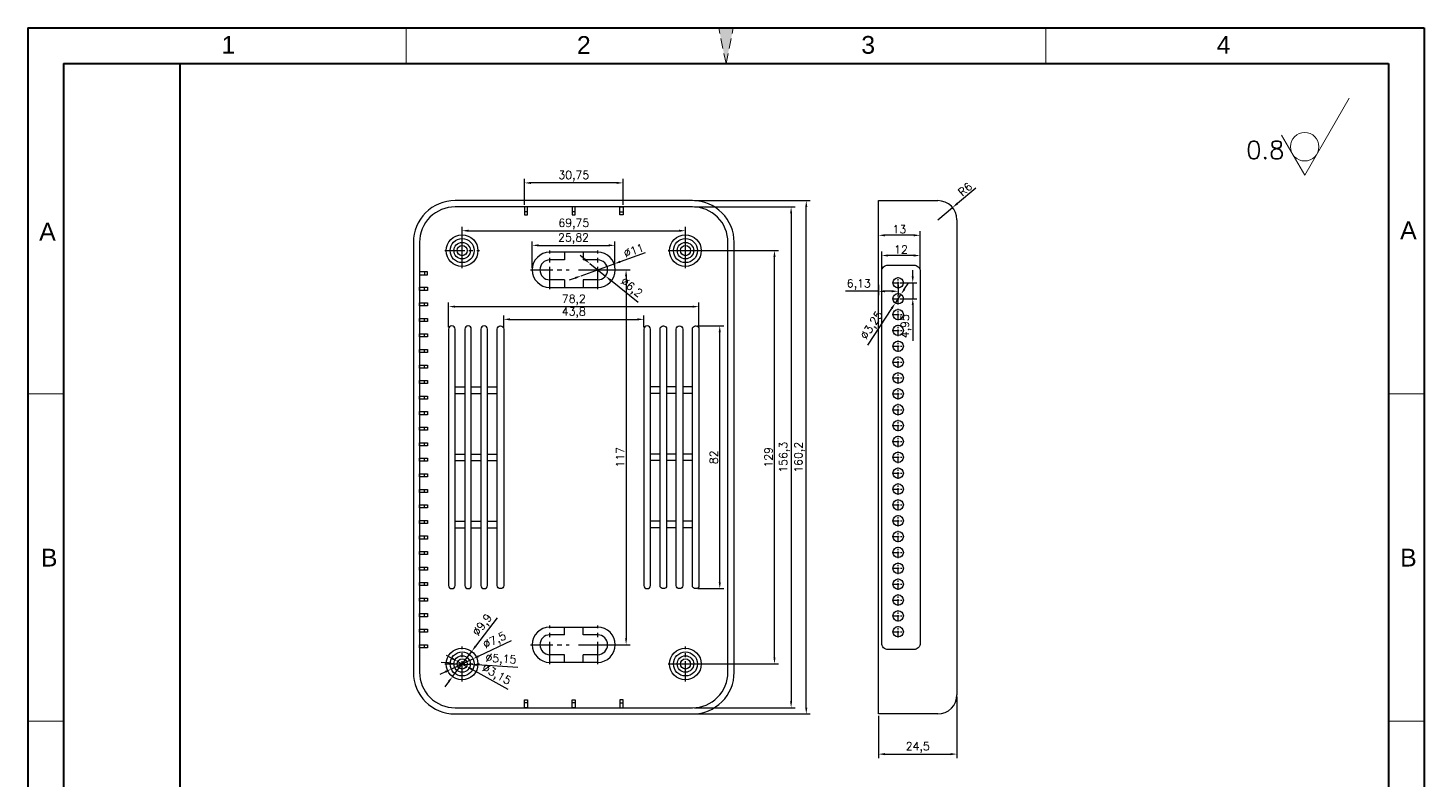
# Model space of a CAD drawing. Header units: millimetres. Extents: x 46644 to 47080, y -471 to 166.
# Drawn here: x 46644.1 to 47080.1, y -69 to 165.7 of the extents above; entities that cross this region are included whole.
import ezdxf
from ezdxf.enums import TextEntityAlignment as Align

# ---------------------------------------------------------------- set-up
doc = ezdxf.new("R2010")
doc.units = ezdxf.units.MM
for name, pattern in [('ACAD_ISO10W100', [18, 12, -3, 0, -3]), ('CENTER', [50.8, 31.75, -6.35, 6.35, -6.35]), ('HIDDEN2', [4.7625, 3.175, -1.5875])]:
    doc.linetypes.add(name, pattern=pattern)
for name, color, linetype, lineweight in [('dim', 82, 'Continuous', 9), ('图层1', 7, 'ACAD_ISO10W100', 15), ('图层4', 7, 'Continuous', 40), ('图层5', 7, 'HIDDEN2', 15), ('细实线', 3, 'Continuous', 18)]:
    doc.layers.add(name, color=color, linetype=linetype, lineweight=lineweight)
doc.layers.add('尺寸线', color=7, linetype='Continuous')
doc.styles.get("Standard").update_dxf_attribs({"font": 'txt', "bigfont": 'gbcbig.shx'})
doc.styles.add('样式 3', font='arial.ttf', dxfattribs={"height": 3.8})
doc.dimstyles.new('ISO-25', dxfattribs={"dimtxt": 2.5, "dimasz": 2.5, "dimexe": 1.25, "dimexo": 0.625, "dimtad": 1, "dimtxsty": 'Standard', "dimcen": 2.5, "dimadec": 0, "dimazin": 0, "dimtfac": 1, "dimtmove": 0, "dimatfit": 3, "dimfxl": 1, "dimarcsym": 0})

# ---------------------------------------------------------------- blocks, each defined once
blk = doc.blocks.new('*D3735')
at = {"layer": 'Defpoints', "color": 0, "transparency": 16777216}
for p in [(46934.24, -42.35), (46909.74, -48.35), (46934.24, -60.89)]:
    blk.add_point(p, dxfattribs=at)
at = {"layer": 'dim', "color": 0, "lineweight": -2, "transparency": 16777216}
for p, q in [((46934.24, -42.98), (46934.24, -62.14)), ((46909.74, -48.98), (46909.74, -62.14)), ((46911.74, -60.89), (46932.24, -60.89))]:
    blk.add_line(p, q, dxfattribs=at)
at = {"layer": 'dim', "color": 0, "transparency": 16777216}
for points in [[(46911.74, -60.56), (46911.74, -61.23), (46909.74, -60.89)], [(46932.24, -60.56), (46932.24, -61.23), (46934.24, -60.89)]]:
    blk.add_solid(points, dxfattribs=at)
at = {"layer": 'dim', "color": 0, "transparency": 16777216, "insert": (46921.99, -58.81), "char_height": 2.5, "attachment_point": 5}
blk.add_mtext('24,5', dxfattribs=at)
blk = doc.blocks.new('*D3736')
at = {"layer": 'Defpoints', "color": 0, "transparency": 16777216}
for p in [(46849.43, 96.25), (46877.23, 96.25), (46849.43, -32.75)]:
    blk.add_point(p, dxfattribs=at)
at = {"layer": 'dim', "color": 0, "lineweight": -2, "transparency": 16777216}
for p, q in [((46850.05, 96.25), (46878.48, 96.25)), ((46877.23, -30.75), (46877.23, 94.25)), ((46850.05, -32.75), (46878.48, -32.75))]:
    blk.add_line(p, q, dxfattribs=at)
at = {"layer": 'dim', "color": 0, "transparency": 16777216}
for points in [[(46876.9, 94.25), (46877.57, 94.25), (46877.23, 96.25)], [(46876.9, -30.75), (46877.57, -30.75), (46877.23, -32.75)]]:
    blk.add_solid(points, dxfattribs=at)
at = {"layer": 'dim', "color": 0, "transparency": 16777216, "insert": (46875.36, 31.75), "char_height": 2.5, "attachment_point": 5, "rotation": 90}
blk.add_mtext('129', dxfattribs=at)
blk = doc.blocks.new('*D3737')
at = {"layer": 'Defpoints', "color": 0, "transparency": 16777216}
for p in [(46851.65, 109.9), (46851.65, -46.4), (46882.43, -46.4)]:
    blk.add_point(p, dxfattribs=at)
at = {"layer": 'dim', "color": 0, "lineweight": -2, "transparency": 16777216}
for p, q in [((46852.28, 109.9), (46883.68, 109.9)), ((46882.43, 107.9), (46882.43, -44.4)), ((46852.28, -46.4), (46883.68, -46.4))]:
    blk.add_line(p, q, dxfattribs=at)
at = {"layer": 'dim', "color": 0, "transparency": 16777216}
for points in [[(46882.1, 107.9), (46882.76, 107.9), (46882.43, 109.9)], [(46882.1, -44.4), (46882.76, -44.4), (46882.43, -46.4)]]:
    blk.add_solid(points, dxfattribs=at)
at = {"layer": 'dim', "color": 0, "transparency": 16777216, "insert": (46880.35, 31.75), "char_height": 2.5, "attachment_point": 5, "rotation": 90}
blk.add_mtext('156,3', dxfattribs=at)
blk = doc.blocks.new('*D3738')
at = {"layer": 'Defpoints', "color": 0, "transparency": 16777216}
for p in [(46851.65, 111.85), (46887.16, 111.85), (46851.65, -48.35)]:
    blk.add_point(p, dxfattribs=at)
at = {"layer": 'dim', "color": 0, "lineweight": -2, "transparency": 16777216}
for p, q in [((46852.28, 111.85), (46888.41, 111.85)), ((46887.16, -46.35), (46887.16, 109.85)), ((46852.28, -48.35), (46888.41, -48.35))]:
    blk.add_line(p, q, dxfattribs=at)
at = {"layer": 'dim', "color": 0, "transparency": 16777216}
for points in [[(46886.83, 109.85), (46887.5, 109.85), (46887.16, 111.85)], [(46886.83, -46.35), (46887.5, -46.35), (46887.16, -48.35)]]:
    blk.add_solid(points, dxfattribs=at)
at = {"layer": 'dim', "color": 0, "transparency": 16777216, "insert": (46885.08, 31.75), "char_height": 2.5, "attachment_point": 5, "rotation": 90}
blk.add_mtext('160,2', dxfattribs=at)
blk = doc.blocks.new('*D3739')
at = {"layer": 'Defpoints', "color": 0, "transparency": 16777216}
for p in [(46910.74, 94.72), (46910.74, 89.75), (46922.74, 89.75)]:
    blk.add_point(p, dxfattribs=at)
at = {"layer": 'dim', "color": 0, "lineweight": -2, "transparency": 16777216}
for p, q in [((46910.74, 90.37), (46910.74, 95.97)), ((46922.74, 90.37), (46922.74, 95.97)), ((46920.74, 94.72), (46912.74, 94.72))]:
    blk.add_line(p, q, dxfattribs=at)
at = {"layer": 'dim', "color": 0, "transparency": 16777216}
for points in [[(46912.74, 95.06), (46912.74, 94.39), (46910.74, 94.72)], [(46920.74, 95.06), (46920.74, 94.39), (46922.74, 94.72)]]:
    blk.add_solid(points, dxfattribs=at)
at = {"layer": 'dim', "color": 0, "transparency": 16777216, "insert": (46916.74, 96.6), "char_height": 2.5, "attachment_point": 5}
blk.add_mtext('12', dxfattribs=at)
blk = doc.blocks.new('*D3740')
at = {"layer": 'Defpoints', "color": 0, "transparency": 16777216}
for p in [(46909.74, 101.03), (46909.74, 89.75), (46922.74, 89.75)]:
    blk.add_point(p, dxfattribs=at)
at = {"layer": 'dim', "color": 0, "lineweight": -2, "transparency": 16777216}
for p, q in [((46909.74, 90.37), (46909.74, 102.28)), ((46920.74, 101.03), (46911.74, 101.03)), ((46922.74, 90.37), (46922.74, 102.28))]:
    blk.add_line(p, q, dxfattribs=at)
at = {"layer": 'dim', "color": 0, "transparency": 16777216}
for points in [[(46911.74, 101.36), (46911.74, 100.7), (46909.74, 101.03)], [(46920.74, 101.36), (46920.74, 100.7), (46922.74, 101.03)]]:
    blk.add_solid(points, dxfattribs=at)
at = {"layer": 'dim', "color": 0, "transparency": 16777216, "insert": (46916.24, 102.9), "char_height": 2.5, "attachment_point": 5}
blk.add_mtext('13', dxfattribs=at)
blk = doc.blocks.new('*D3741')
at = {"layer": 'Defpoints', "color": 0, "transparency": 16777216}
for p in [(46932.84, 109.69), (46928.24, 105.85)]:
    blk.add_point(p, dxfattribs=at)
at = {"layer": 'dim', "color": 0, "lineweight": -2, "transparency": 16777216}
for p, q in [((46940.08, 115.72), (46934.38, 110.97)), ((46928.24, 105.85), (46932.84, 109.69))]:
    blk.add_line(p, q, dxfattribs=at)
at = {"layer": 'dim', "color": 0, "transparency": 16777216}
blk.add_solid([(46934.17, 111.23), (46934.59, 110.71), (46932.84, 109.69)], dxfattribs=at)
at = {"layer": 'dim', "color": 0, "transparency": 16777216, "insert": (46936.8, 115.42), "char_height": 2.5, "attachment_point": 5, "rotation": 39.8122}
blk.add_mtext('R6', dxfattribs=at)
blk = doc.blocks.new('*D3742')
at = {"layer": 'Defpoints', "color": 0, "transparency": 16777216}
for p in [(46799.18, 117.38), (46799.18, 109.9), (46829.93, 109.9)]:
    blk.add_point(p, dxfattribs=at)
at = {"layer": 'dim', "color": 0, "lineweight": -2, "transparency": 16777216}
for p, q in [((46799.18, 110.52), (46799.18, 118.63)), ((46829.93, 110.52), (46829.93, 118.63)), ((46827.93, 117.38), (46801.18, 117.38))]:
    blk.add_line(p, q, dxfattribs=at)
at = {"layer": 'dim', "color": 0, "transparency": 16777216}
for points in [[(46801.18, 117.72), (46801.18, 117.05), (46799.18, 117.38)], [(46827.93, 117.72), (46827.93, 117.05), (46829.93, 117.38)]]:
    blk.add_solid(points, dxfattribs=at)
at = {"layer": 'dim', "color": 0, "transparency": 16777216, "insert": (46814.55, 119.47), "char_height": 2.5, "attachment_point": 5}
blk.add_mtext('30,75', dxfattribs=at)
blk = doc.blocks.new('*D3743')
at = {"layer": 'Defpoints', "color": 0, "transparency": 16777216}
for p in [(46822.03, 90.25), (46822.03, -26.75), (46830.89, -26.75)]:
    blk.add_point(p, dxfattribs=at)
at = {"layer": 'dim', "color": 0, "lineweight": -2, "transparency": 16777216}
for p, q in [((46822.65, 90.25), (46832.14, 90.25)), ((46830.89, 88.25), (46830.89, -24.75)), ((46822.65, -26.75), (46832.14, -26.75))]:
    blk.add_line(p, q, dxfattribs=at)
at = {"layer": 'dim', "color": 0, "transparency": 16777216}
for points in [[(46830.56, 88.25), (46831.22, 88.25), (46830.89, 90.25)], [(46830.56, -24.75), (46831.22, -24.75), (46830.89, -26.75)]]:
    blk.add_solid(points, dxfattribs=at)
at = {"layer": 'dim', "color": 0, "transparency": 16777216, "insert": (46829.01, 31.75), "char_height": 2.5, "attachment_point": 5, "rotation": 90}
blk.add_mtext('117', dxfattribs=at)
blk = doc.blocks.new('*D3744')
at = {"layer": 'Defpoints', "color": 0, "transparency": 16777216}
for p in [(46836.45, 74.8), (46792.65, 71.75), (46836.45, 71.75)]:
    blk.add_point(p, dxfattribs=at)
at = {"layer": 'dim', "color": 0, "lineweight": -2, "transparency": 16777216}
for p, q in [((46792.65, 72.37), (46792.65, 76.05)), ((46794.65, 74.8), (46834.45, 74.8)), ((46836.45, 72.37), (46836.45, 76.05))]:
    blk.add_line(p, q, dxfattribs=at)
at = {"layer": 'dim', "color": 0, "transparency": 16777216}
for points in [[(46794.65, 75.13), (46794.65, 74.46), (46792.65, 74.8)], [(46834.45, 75.13), (46834.45, 74.46), (46836.45, 74.8)]]:
    blk.add_solid(points, dxfattribs=at)
at = {"layer": 'dim', "color": 0, "transparency": 16777216, "insert": (46814.55, 76.88), "char_height": 2.5, "attachment_point": 5}
blk.add_mtext('43,8', dxfattribs=at)
blk = doc.blocks.new('*D3745')
at = {"layer": 'Defpoints', "color": 0, "transparency": 16777216}
for p in [(46853.65, 78.77), (46775.45, 71.75), (46853.65, 71.75)]:
    blk.add_point(p, dxfattribs=at)
at = {"layer": 'dim', "color": 0, "lineweight": -2, "transparency": 16777216}
for p, q in [((46775.45, 72.37), (46775.45, 80.02)), ((46777.45, 78.77), (46851.65, 78.77)), ((46853.65, 72.37), (46853.65, 80.02))]:
    blk.add_line(p, q, dxfattribs=at)
at = {"layer": 'dim', "color": 0, "transparency": 16777216}
for points in [[(46777.45, 79.1), (46777.45, 78.44), (46775.45, 78.77)], [(46851.65, 79.1), (46851.65, 78.44), (46853.65, 78.77)]]:
    blk.add_solid(points, dxfattribs=at)
at = {"layer": 'dim', "color": 0, "transparency": 16777216, "insert": (46814.55, 80.85), "char_height": 2.5, "attachment_point": 5}
blk.add_mtext('78,2', dxfattribs=at)
blk = doc.blocks.new('*D3746')
at = {"layer": 'Defpoints', "color": 0, "transparency": 16777216}
for p in [(46782.67, -28.81), (46776.68, -36.69)]:
    blk.add_point(p, dxfattribs=at)
at = {"layer": 'dim', "color": 0, "lineweight": -2, "transparency": 16777216}
for p, q in [((46790.64, -18.33), (46783.88, -27.22)), ((46776.68, -36.69), (46782.67, -28.81)), ((46775.47, -38.29), (46774.26, -39.88))]:
    blk.add_line(p, q, dxfattribs=at)
at = {"layer": 'dim', "color": 0, "transparency": 16777216}
for points in [[(46783.62, -27.02), (46784.15, -27.42), (46782.67, -28.81)], [(46775.21, -38.08), (46775.74, -38.49), (46776.68, -36.69)]]:
    blk.add_solid(points, dxfattribs=at)
at = {"layer": 'dim', "color": 0, "transparency": 16777216, "insert": (46786.2, -20.72), "char_height": 2.5, "attachment_point": 5, "rotation": 52.7752}
blk.add_mtext('∅9,9', dxfattribs=at)
blk = doc.blocks.new('*D3747')
at = {"layer": 'Defpoints', "color": 0, "transparency": 16777216}
for p in [(46776.28, -34.35), (46783.07, -31.15)]:
    blk.add_point(p, dxfattribs=at)
at = {"layer": 'dim', "color": 0, "lineweight": -2, "transparency": 16777216}
for p, q in [((46794.98, -25.54), (46784.88, -30.3)), ((46776.28, -34.35), (46783.07, -31.15)), ((46774.48, -35.21), (46772.67, -36.06))]:
    blk.add_line(p, q, dxfattribs=at)
at = {"layer": 'dim', "color": 0, "transparency": 16777216}
for points in [[(46784.73, -30), (46785.02, -30.6), (46783.07, -31.15)], [(46774.33, -34.9), (46774.62, -35.51), (46776.28, -34.35)]]:
    blk.add_solid(points, dxfattribs=at)
at = {"layer": 'dim', "color": 0, "transparency": 16777216, "insert": (46789.94, -25.61), "char_height": 2.5, "attachment_point": 5, "rotation": 25.2508}
blk.add_mtext('∅7,5', dxfattribs=at)
blk = doc.blocks.new('*D3748')
at = {"layer": 'Defpoints', "color": 0, "transparency": 16777216}
for p in [(46777.11, -32.58), (46782.25, -32.92)]:
    blk.add_point(p, dxfattribs=at)
at = {"layer": 'dim', "color": 0, "lineweight": -2, "transparency": 16777216}
for p, q in [((46775.11, -32.45), (46773.12, -32.32)), ((46777.11, -32.58), (46782.25, -32.92)), ((46797.05, -33.89), (46784.24, -33.05))]:
    blk.add_line(p, q, dxfattribs=at)
at = {"layer": 'dim', "color": 0, "transparency": 16777216}
for points in [[(46775.13, -32.12), (46775.09, -32.79), (46777.11, -32.58)], [(46784.26, -32.72), (46784.22, -33.38), (46782.25, -32.92)]]:
    blk.add_solid(points, dxfattribs=at)
at = {"layer": 'dim', "color": 0, "transparency": 16777216, "insert": (46791.78, -31.45), "char_height": 2.5, "attachment_point": 5, "rotation": 356.2643}
blk.add_mtext('∅5,15', dxfattribs=at)
blk = doc.blocks.new('*D3749')
at = {"layer": 'Defpoints', "color": 0, "transparency": 16777216}
for p in [(46778.3, -31.99), (46781.06, -33.51)]:
    blk.add_point(p, dxfattribs=at)
at = {"layer": 'dim', "color": 0, "lineweight": -2, "transparency": 16777216}
for p, q in [((46776.55, -31.03), (46774.8, -30.06)), ((46778.3, -31.99), (46781.06, -33.51)), ((46794.04, -40.68), (46782.81, -34.48))]:
    blk.add_line(p, q, dxfattribs=at)
at = {"layer": 'dim', "color": 0, "transparency": 16777216}
for points in [[(46776.71, -30.73), (46776.39, -31.32), (46778.3, -31.99)], [(46782.97, -34.19), (46782.65, -34.77), (46781.06, -33.51)]]:
    blk.add_solid(points, dxfattribs=at)
at = {"layer": 'dim', "color": 0, "transparency": 16777216, "insert": (46790.31, -36.24), "char_height": 2.5, "attachment_point": 5, "rotation": 331.1138}
blk.add_mtext('∅3,15', dxfattribs=at)
blk = doc.blocks.new('*D3750')
at = {"layer": 'Defpoints', "color": 0, "transparency": 16777216}
for p in [(46849.43, 102.46), (46779.68, 96.25), (46849.43, 96.25)]:
    blk.add_point(p, dxfattribs=at)
at = {"layer": 'dim', "color": 0, "lineweight": -2, "transparency": 16777216}
for p, q in [((46779.68, 96.87), (46779.68, 103.71)), ((46781.68, 102.46), (46847.43, 102.46)), ((46849.43, 96.87), (46849.43, 103.71))]:
    blk.add_line(p, q, dxfattribs=at)
at = {"layer": 'dim', "color": 0, "transparency": 16777216}
for points in [[(46781.68, 102.79), (46781.68, 102.12), (46779.68, 102.46)], [(46847.43, 102.79), (46847.43, 102.12), (46849.43, 102.46)]]:
    blk.add_solid(points, dxfattribs=at)
at = {"layer": 'dim', "color": 0, "transparency": 16777216, "insert": (46814.55, 104.54), "char_height": 2.5, "attachment_point": 5}
blk.add_mtext('69,75', dxfattribs=at)
blk = doc.blocks.new('*D3751')
at = {"layer": 'Defpoints', "color": 0, "transparency": 16777216}
for p in [(46909.74, 86.2), (46909.74, 83.57), (46915.86, 86.2)]:
    blk.add_point(p, dxfattribs=at)
at = {"layer": 'dim', "color": 0, "lineweight": -2, "transparency": 16777216}
for p, q in [((46909.74, 83.57), (46899.4, 83.57)), ((46909.74, 85.57), (46909.74, 82.32)), ((46913.86, 83.57), (46911.74, 83.57)), ((46915.86, 85.57), (46915.86, 82.32))]:
    blk.add_line(p, q, dxfattribs=at)
at = {"layer": 'dim', "color": 0, "transparency": 16777216}
for points in [[(46911.74, 83.9), (46911.74, 83.23), (46909.74, 83.57)], [(46913.86, 83.9), (46913.86, 83.23), (46915.86, 83.57)]]:
    blk.add_solid(points, dxfattribs=at)
at = {"layer": 'dim', "color": 0, "transparency": 16777216, "insert": (46903.57, 85.65), "char_height": 2.5, "attachment_point": 5}
blk.add_mtext('6,13', dxfattribs=at)
blk = doc.blocks.new('*D3752')
at = {"layer": 'Defpoints', "color": 0, "transparency": 16777216}
for p in [(46915.86, 86.2), (46915.86, 81.25), (46920.43, 81.25)]:
    blk.add_point(p, dxfattribs=at)
at = {"layer": 'dim', "color": 0, "lineweight": -2, "transparency": 16777216}
for p, q in [((46920.43, 88.2), (46920.43, 90.2)), ((46916.49, 86.2), (46921.68, 86.2)), ((46920.43, 86.2), (46920.43, 81.25)), ((46916.49, 81.25), (46921.68, 81.25)), ((46920.43, 79.25), (46920.43, 68.08))]:
    blk.add_line(p, q, dxfattribs=at)
at = {"layer": 'dim', "color": 0, "transparency": 16777216}
for points in [[(46920.09, 88.2), (46920.76, 88.2), (46920.43, 86.2)], [(46920.09, 79.25), (46920.76, 79.25), (46920.43, 81.25)]]:
    blk.add_solid(points, dxfattribs=at)
at = {"layer": 'dim', "color": 0, "transparency": 16777216, "insert": (46918.34, 72.66), "char_height": 2.5, "attachment_point": 5, "rotation": 90}
blk.add_mtext('4,95', dxfattribs=at)
blk = doc.blocks.new('*D3753')
at = {"layer": 'Defpoints', "color": 0, "transparency": 16777216}
for p in [(46914.97, 79.89), (46916.75, 82.61)]:
    blk.add_point(p, dxfattribs=at)
at = {"layer": 'dim', "color": 0, "lineweight": -2, "transparency": 16777216}
for p, q in [((46917.85, 84.28), (46918.95, 85.95)), ((46916.75, 82.61), (46914.97, 79.89)), ((46906.38, 66.79), (46913.87, 78.22))]:
    blk.add_line(p, q, dxfattribs=at)
at = {"layer": 'dim', "color": 0, "transparency": 16777216}
for points in [[(46917.57, 84.46), (46918.13, 84.1), (46916.75, 82.61)], [(46913.59, 78.4), (46914.15, 78.03), (46914.97, 79.89)]]:
    blk.add_solid(points, dxfattribs=at)
at = {"layer": 'dim', "color": 0, "transparency": 16777216, "insert": (46907.84, 72.81), "char_height": 2.5, "attachment_point": 5, "rotation": 56.7481}
blk.add_mtext('∅3,25', dxfattribs=at)
blk = doc.blocks.new('*D3754')
at = {"layer": 'Defpoints', "color": 0, "transparency": 16777216}
for p in [(46827.2, 92.11), (46816.85, 88.38)]:
    blk.add_point(p, dxfattribs=at)
at = {"layer": 'dim', "color": 0, "lineweight": -2, "transparency": 16777216}
for p, q in [((46816.85, 88.38), (46827.2, 92.11)), ((46836.84, 95.59), (46829.08, 92.79)), ((46814.97, 87.7), (46813.09, 87.02))]:
    blk.add_line(p, q, dxfattribs=at)
at = {"layer": 'dim', "color": 0, "transparency": 16777216}
for points in [[(46828.97, 93.11), (46829.19, 92.48), (46827.2, 92.11)], [(46814.86, 88.02), (46815.08, 87.39), (46816.85, 88.38)]]:
    blk.add_solid(points, dxfattribs=at)
at = {"layer": 'dim', "color": 0, "transparency": 16777216, "insert": (46833.27, 96.3), "char_height": 2.5, "attachment_point": 5, "rotation": 19.8437}
blk.add_mtext('∅11', dxfattribs=at)
blk = doc.blocks.new('*D3755')
at = {"layer": 'Defpoints', "color": 0, "transparency": 16777216}
for p in [(46819.61, 92.19), (46824.44, 88.3)]:
    blk.add_point(p, dxfattribs=at)
at = {"layer": 'dim', "color": 0, "lineweight": -2, "transparency": 16777216}
for p, q in [((46818.06, 93.45), (46816.5, 94.7)), ((46819.61, 92.19), (46824.44, 88.3)), ((46834.69, 80.04), (46826, 87.05))]:
    blk.add_line(p, q, dxfattribs=at)
at = {"layer": 'dim', "color": 0, "transparency": 16777216}
for points in [[(46818.26, 93.71), (46817.85, 93.19), (46819.61, 92.19)], [(46826.21, 87.31), (46825.79, 86.79), (46824.44, 88.3)]]:
    blk.add_solid(points, dxfattribs=at)
at = {"layer": 'dim', "color": 0, "transparency": 16777216, "insert": (46832.43, 84.54), "char_height": 2.5, "attachment_point": 5, "rotation": 321.1388}
blk.add_mtext('∅6,2', dxfattribs=at)
blk = doc.blocks.new('*D3756')
at = {"layer": 'Defpoints', "color": 0, "transparency": 16777216}
for p in [(46827.4, 97.89), (46801.58, 90.25), (46827.4, 90.25)]:
    blk.add_point(p, dxfattribs=at)
at = {"layer": 'dim', "color": 0, "lineweight": -2, "transparency": 16777216}
for p, q in [((46801.58, 90.87), (46801.58, 99.14)), ((46803.58, 97.89), (46825.4, 97.89)), ((46827.4, 90.87), (46827.4, 99.14))]:
    blk.add_line(p, q, dxfattribs=at)
at = {"layer": 'dim', "color": 0, "transparency": 16777216}
for points in [[(46803.58, 98.23), (46803.58, 97.56), (46801.58, 97.89)], [(46825.4, 98.23), (46825.4, 97.56), (46827.4, 97.89)]]:
    blk.add_solid(points, dxfattribs=at)
at = {"layer": 'dim', "color": 0, "transparency": 16777216, "insert": (46814.49, 99.98), "char_height": 2.5, "attachment_point": 5}
blk.add_mtext('25,82', dxfattribs=at)
blk = doc.blocks.new('*D3757')
at = {"layer": 'Defpoints', "color": 0, "transparency": 16777216}
for p in [(46852.6, 72.75), (46860.14, 72.75), (46852.65, -9.25)]:
    blk.add_point(p, dxfattribs=at)
at = {"layer": 'dim', "color": 0, "lineweight": -2, "transparency": 16777216}
for p, q in [((46853.23, 72.75), (46861.39, 72.75)), ((46860.14, -7.25), (46860.14, 70.75)), ((46853.28, -9.25), (46861.39, -9.25))]:
    blk.add_line(p, q, dxfattribs=at)
at = {"layer": 'dim', "color": 0, "transparency": 16777216}
for points in [[(46859.81, 70.75), (46860.48, 70.75), (46860.14, 72.75)], [(46859.81, -7.25), (46860.48, -7.25), (46860.14, -9.25)]]:
    blk.add_solid(points, dxfattribs=at)
at = {"layer": 'dim', "color": 0, "transparency": 16777216, "insert": (46858.27, 31.75), "char_height": 2.5, "attachment_point": 5, "rotation": 90}
blk.add_mtext('82', dxfattribs=at)

msp = doc.modelspace()

# ---------------------------------------------------------------- hatches: boundary and pattern name
at = {"layer": '图层5'}
msp.add_hatch(color=0, dxfattribs=at).paths.add_polyline_path([(46862.093, 154.643), (46859.808, 165.744), (46864.378, 165.744)])

# ---------------------------------------------------------------- linework, layer by layer
for p, q in [((46909.736, -48.352), (46909.736, 111.848)), ((46909.736, 111.848), (46928.236, 111.848)), ((46800.126, 108.348), (46799.176, 108.348)), ((46815.026, 108.348), (46814.076, 108.348)), ((46828.976, 108.348), (46829.926, 108.348)), ((46934.236, 105.848), (46934.236, -42.352)), ((46811.651, 93.348), (46807.076, 93.348)), ((46811.651, 95.748), (46811.651, 93.348)), ((46817.451, 95.748), (46817.451, 93.348)), ((46822.026, 93.348), (46817.451, 93.348)), ((46767.951, 89.648), (46767.951, 88.698)), ((46767.951, 83.848), (46767.951, 84.798)), ((46811.651, 87.148), (46807.076, 87.148)), ((46811.651, 87.148), (46811.651, 84.748)), ((46822.026, 87.148), (46817.451, 87.148)), ((46817.451, 87.148), (46817.451, 84.748)), ((46767.951, 78.998), (46767.951, 79.948)), ((46767.951, 74.148), (46767.951, 75.098)), ((46767.951, 69.298), (46767.951, 70.248)), ((46767.951, 64.448), (46767.951, 65.398)), ((46767.951, 59.598), (46767.951, 60.548)), ((46767.951, 54.748), (46767.951, 55.698)), ((46777.501, 53.723), (46780.501, 53.723)), ((46782.551, 53.723), (46785.551, 53.723)), ((46787.601, 53.723), (46790.601, 53.723)), ((46841.501, 53.723), (46838.501, 53.723)), ((46846.551, 53.723), (46843.551, 53.723)), ((46851.601, 53.723), (46848.601, 53.723)), ((46767.951, 49.898), (46767.951, 50.848)), ((46777.501, 51.673), (46780.501, 51.673)), ((46782.551, 51.673), (46785.551, 51.673)), ((46787.601, 51.673), (46790.601, 51.673)), ((46841.501, 51.673), (46838.501, 51.673)), ((46846.551, 51.673), (46843.551, 51.673)), ((46851.601, 51.673), (46848.601, 51.673)), ((46767.951, 45.048), (46767.951, 45.998)), ((46767.951, 40.198), (46767.951, 41.148)), ((46767.951, 35.348), (46767.951, 36.298)), ((46767.951, 30.498), (46767.951, 31.448)), ((46777.501, 32.773), (46780.501, 32.773)), ((46777.501, 30.723), (46780.501, 30.723)), ((46782.551, 32.773), (46785.551, 32.773)), ((46782.551, 30.723), (46785.551, 30.723)), ((46787.601, 32.773), (46790.601, 32.773)), ((46787.601, 30.723), (46790.601, 30.723)), ((46841.501, 32.773), (46838.501, 32.773)), ((46841.501, 30.723), (46838.501, 30.723)), ((46846.551, 32.773), (46843.551, 32.773)), ((46846.551, 30.723), (46843.551, 30.723)), ((46851.601, 32.773), (46848.601, 32.773)), ((46851.601, 30.723), (46848.601, 30.723)), ((46767.951, 25.648), (46767.951, 26.598)), ((46767.951, 20.798), (46767.951, 21.748)), ((46767.951, 15.948), (46767.951, 16.898)), ((46767.951, 11.098), (46767.951, 12.048)), ((46777.501, 11.823), (46780.501, 11.823)), ((46777.501, 9.773), (46780.501, 9.773)), ((46782.551, 11.823), (46785.551, 11.823)), ((46782.551, 9.773), (46785.551, 9.773)), ((46787.601, 11.823), (46790.601, 11.823)), ((46787.601, 9.773), (46790.601, 9.773)), ((46841.501, 11.823), (46838.501, 11.823)), ((46841.501, 9.773), (46838.501, 9.773)), ((46846.551, 11.823), (46843.551, 11.823)), ((46846.551, 9.773), (46843.551, 9.773)), ((46851.601, 11.823), (46848.601, 11.823)), ((46851.601, 9.773), (46848.601, 9.773)), ((46767.951, 6.248), (46767.951, 7.198)), ((46767.951, 1.398), (46767.951, 2.348)), ((46767.951, -3.452), (46767.951, -2.502)), ((46767.951, -8.302), (46767.951, -7.352)), ((46767.951, -13.152), (46767.951, -12.202)), ((46767.951, -18.002), (46767.951, -17.052)), ((46811.651, -23.652), (46811.651, -21.252)), ((46817.451, -23.652), (46817.451, -21.252)), ((46767.951, -22.852), (46767.951, -21.902)), ((46811.651, -23.652), (46807.076, -23.652)), ((46822.026, -23.652), (46817.451, -23.652)), ((46767.951, -27.702), (46767.951, -26.752)), ((46811.651, -29.852), (46807.076, -29.852)), ((46811.651, -32.252), (46811.651, -29.852)), ((46817.451, -32.252), (46817.451, -29.852)), ((46822.026, -29.852), (46817.451, -29.852)), ((46800.126, -44.852), (46799.176, -44.852)), ((46815.026, -44.852), (46814.076, -44.852)), ((46828.976, -44.852), (46829.926, -44.852)), ((46928.236, -48.352), (46909.736, -48.352))]:
    msp.add_line(p, q)
at = {"color": 1, "linetype": 'CENTER', "ltscale": 0.198}
for p, q in [((46779.676, 90.803), (46779.676, 101.693)), ((46849.426, 90.803), (46849.426, 101.693)), ((46774.231, 96.248), (46785.121, 96.248)), ((46843.981, 96.248), (46854.871, 96.248)), ((46779.676, -38.197), (46779.676, -27.307)), ((46849.426, -38.197), (46849.426, -27.307)), ((46774.231, -32.752), (46785.121, -32.752)), ((46843.981, -32.752), (46854.871, -32.752))]:
    msp.add_line(p, q, dxfattribs=at)
at = {"color": 1, "linetype": 'CENTER', "ltscale": 0.22}
for p, q in [((46807.076, 84.198), (46807.076, 96.298)), ((46822.026, 84.198), (46822.026, 96.298)), ((46801.026, 90.248), (46813.126, 90.248)), ((46815.976, 90.248), (46828.076, 90.248)), ((46807.076, -32.802), (46807.076, -20.702)), ((46822.026, -32.802), (46822.026, -20.702)), ((46801.026, -26.752), (46813.126, -26.752)), ((46815.976, -26.752), (46828.076, -26.752))]:
    msp.add_line(p, q, dxfattribs=at)
at = {"color": 1, "linetype": 'CENTER', "ltscale": 0.065}
for p, q in [((46915.861, 84.41), (46915.861, 87.985)), ((46914.074, 86.198), (46917.649, 86.198)), ((46915.861, 79.46), (46915.861, 83.035)), ((46914.074, 81.248), (46917.649, 81.248)), ((46914.074, 76.298), (46917.649, 76.298)), ((46915.861, 74.51), (46915.861, 78.085)), ((46914.074, 71.348), (46917.649, 71.348)), ((46915.861, 69.56), (46915.861, 73.135)), ((46914.074, 66.398), (46917.649, 66.398)), ((46915.861, 64.61), (46915.861, 68.185)), ((46914.074, 61.448), (46917.649, 61.448)), ((46915.861, 59.66), (46915.861, 63.235)), ((46915.861, 54.71), (46915.861, 58.285)), ((46914.074, 56.498), (46917.649, 56.498)), ((46915.861, 49.76), (46915.861, 53.335)), ((46914.074, 51.548), (46917.649, 51.548)), ((46915.861, 44.81), (46915.861, 48.385)), ((46914.074, 46.598), (46917.649, 46.598)), ((46914.074, 41.648), (46917.649, 41.648)), ((46915.861, 39.86), (46915.861, 43.435)), ((46914.074, 36.698), (46917.649, 36.698)), ((46915.861, 34.91), (46915.861, 38.485)), ((46914.074, 31.748), (46917.649, 31.748)), ((46915.861, 29.96), (46915.861, 33.535)), ((46914.074, 26.798), (46917.649, 26.798)), ((46915.861, 25.01), (46915.861, 28.585)), ((46914.074, 21.848), (46917.649, 21.848)), ((46915.861, 20.06), (46915.861, 23.635)), ((46915.861, 15.11), (46915.861, 18.685)), ((46914.074, 16.898), (46917.649, 16.898)), ((46915.861, 10.16), (46915.861, 13.735)), ((46914.074, 11.948), (46917.649, 11.948)), ((46915.861, 5.21), (46915.861, 8.785)), ((46914.074, 6.998), (46917.649, 6.998)), ((46914.074, 2.048), (46917.649, 2.048)), ((46915.861, 0.26), (46915.861, 3.835)), ((46914.074, -2.902), (46917.649, -2.902)), ((46915.861, -4.69), (46915.861, -1.115)), ((46914.074, -7.852), (46917.649, -7.852)), ((46915.861, -9.64), (46915.861, -6.065)), ((46914.074, -12.802), (46917.649, -12.802)), ((46915.861, -14.59), (46915.861, -11.015)), ((46915.861, -19.54), (46915.861, -15.965)), ((46914.074, -17.752), (46917.649, -17.752)), ((46915.861, -24.49), (46915.861, -20.915)), ((46914.074, -22.702), (46917.649, -22.702))]:
    msp.add_line(p, q, dxfattribs=at)
for points in [[(46777.451, -48.352), (46851.651, -48.352, 0.4142136), (46864.651, -35.352), (46864.651, 98.848, 0.4142136), (46851.651, 111.848), (46777.451, 111.848, 0.4142136), (46764.451, 98.848), (46764.451, -35.352, 0.4142136)], [(46777.451, -46.402), (46851.651, -46.402, 0.4142136), (46862.701, -35.352), (46862.701, 98.848, 0.4142136), (46851.651, 109.898), (46777.451, 109.898, 0.4142136), (46766.401, 98.848), (46766.401, -35.352, 0.4142136)], [(46912.736, 91.748), (46920.736, 91.748, -0.4142136), (46922.736, 89.748), (46922.736, -26.252, -0.4142136), (46920.736, -28.252), (46912.736, -28.252, -0.4142136), (46910.736, -26.252), (46910.736, 89.748, -0.4142136)], [(46775.451, 71.748), (46775.451, -8.252, 0.4142136), (46776.451, -9.252), (46776.501, -9.252, 0.4142136), (46777.501, -8.252), (46777.501, 71.748, 0.4142136), (46776.501, 72.748), (46776.451, 72.748, 0.4142136)], [(46780.501, 71.748), (46780.501, -8.252, 0.4142136), (46781.501, -9.252), (46781.551, -9.252, 0.4142136), (46782.551, -8.252), (46782.551, 71.748, 0.4142136), (46781.551, 72.748), (46781.501, 72.748, 0.4142136)], [(46785.551, 71.748), (46785.551, -8.252, 0.4142136), (46786.551, -9.252), (46786.601, -9.252, 0.4142136), (46787.601, -8.252), (46787.601, 71.748, 0.4142136), (46786.601, 72.748), (46786.551, 72.748, 0.4142136)], [(46792.651, 71.748), (46792.651, -8.252, -0.4142136), (46791.651, -9.252), (46791.601, -9.252, -0.4142136), (46790.601, -8.252), (46790.601, 71.748, -0.4142136), (46791.601, 72.748), (46791.651, 72.748, -0.4142136)], [(46836.451, 71.748), (46836.451, -8.252, 0.4142136), (46837.451, -9.252), (46837.501, -9.252, 0.4142136), (46838.501, -8.252), (46838.501, 71.748, 0.4142136), (46837.501, 72.748), (46837.451, 72.748, 0.4142136)], [(46843.551, 71.748), (46843.551, -8.252, -0.4142136), (46842.551, -9.252), (46842.501, -9.252, -0.4142136), (46841.501, -8.252), (46841.501, 71.748, -0.4142136), (46842.501, 72.748), (46842.551, 72.748, -0.4142136)], [(46848.601, 71.748), (46848.601, -8.252, -0.4142136), (46847.601, -9.252), (46847.551, -9.252, -0.4142136), (46846.551, -8.252), (46846.551, 71.748, -0.4142136), (46847.551, 72.748), (46847.601, 72.748, -0.4142136)], [(46853.651, 71.748), (46853.651, -8.252, -0.4142136), (46852.651, -9.252), (46852.601, -9.252, -0.4142136), (46851.601, -8.252), (46851.601, 71.748, -0.4142136), (46852.601, 72.748), (46852.651, 72.748, -0.4142136)]]:
    msp.add_lwpolyline(points, format="xyb", close=True)
for points in [[(46799.176, 107.398), (46800.126, 107.398), (46800.126, 109.898), (46799.176, 109.898)], [(46814.076, 107.398), (46815.026, 107.398), (46815.026, 109.898), (46814.076, 109.898)], [(46829.926, 107.398), (46828.976, 107.398), (46828.976, 109.898), (46829.926, 109.898)], [(46768.901, 88.698), (46768.901, 89.648), (46766.401, 89.648), (46766.401, 88.698)], [(46768.901, 84.798), (46768.901, 83.848), (46766.401, 83.848), (46766.401, 84.798)], [(46768.901, 79.948), (46768.901, 78.998), (46766.401, 78.998), (46766.401, 79.948)], [(46768.901, 75.098), (46768.901, 74.148), (46766.401, 74.148), (46766.401, 75.098)], [(46768.901, 70.248), (46768.901, 69.298), (46766.401, 69.298), (46766.401, 70.248)], [(46768.901, 65.398), (46768.901, 64.448), (46766.401, 64.448), (46766.401, 65.398)], [(46768.901, 60.548), (46768.901, 59.598), (46766.401, 59.598), (46766.401, 60.548)], [(46768.901, 55.698), (46768.901, 54.748), (46766.401, 54.748), (46766.401, 55.698)], [(46768.901, 50.848), (46768.901, 49.898), (46766.401, 49.898), (46766.401, 50.848)], [(46768.901, 45.998), (46768.901, 45.048), (46766.401, 45.048), (46766.401, 45.998)], [(46768.901, 41.148), (46768.901, 40.198), (46766.401, 40.198), (46766.401, 41.148)], [(46768.901, 36.298), (46768.901, 35.348), (46766.401, 35.348), (46766.401, 36.298)], [(46768.901, 31.448), (46768.901, 30.498), (46766.401, 30.498), (46766.401, 31.448)], [(46768.901, 26.598), (46768.901, 25.648), (46766.401, 25.648), (46766.401, 26.598)], [(46768.901, 21.748), (46768.901, 20.798), (46766.401, 20.798), (46766.401, 21.748)], [(46768.901, 16.898), (46768.901, 15.948), (46766.401, 15.948), (46766.401, 16.898)], [(46768.901, 12.048), (46768.901, 11.098), (46766.401, 11.098), (46766.401, 12.048)], [(46768.901, 7.198), (46768.901, 6.248), (46766.401, 6.248), (46766.401, 7.198)], [(46768.901, 2.348), (46768.901, 1.398), (46766.401, 1.398), (46766.401, 2.348)], [(46768.901, -2.502), (46768.901, -3.452), (46766.401, -3.452), (46766.401, -2.502)], [(46768.901, -7.352), (46768.901, -8.302), (46766.401, -8.302), (46766.401, -7.352)], [(46768.901, -12.202), (46768.901, -13.152), (46766.401, -13.152), (46766.401, -12.202)], [(46768.901, -17.052), (46768.901, -18.002), (46766.401, -18.002), (46766.401, -17.052)], [(46768.901, -21.902), (46768.901, -22.852), (46766.401, -22.852), (46766.401, -21.902)], [(46768.901, -26.752), (46768.901, -27.702), (46766.401, -27.702), (46766.401, -26.752)], [(46799.176, -43.902), (46800.126, -43.902), (46800.126, -46.402), (46799.176, -46.402)], [(46814.076, -43.902), (46815.026, -43.902), (46815.026, -46.402), (46814.076, -46.402)], [(46829.926, -43.902), (46828.976, -43.902), (46828.976, -46.402), (46829.926, -46.402)]]:
    msp.add_lwpolyline(points, close=True)
for points in [[(46822.026, 95.748), (46807.076, 95.748)], [(46807.076, 84.748), (46822.026, 84.748)], [(46807.076, -21.252), (46822.026, -21.252)], [(46822.026, -32.252), (46807.076, -32.252)]]:
    msp.add_lwpolyline(points)
for centre, radius in [((46779.676, 96.248), 4.95), ((46849.426, 96.248), 4.95), ((46779.676, 96.248), 3.75), ((46779.676, 96.248), 2.575), ((46779.676, 96.248), 1.575), ((46849.426, 96.248), 3.75), ((46849.426, 96.248), 2.575), ((46849.426, 96.248), 1.575), ((46915.861, 86.198), 1.625), ((46915.861, 81.248), 1.625), ((46915.861, 76.298), 1.625), ((46915.861, 71.348), 1.625), ((46915.861, 66.398), 1.625), ((46915.861, 61.448), 1.625), ((46915.861, 56.498), 1.625), ((46915.861, 51.548), 1.625), ((46915.861, 46.598), 1.625), ((46915.861, 41.648), 1.625), ((46915.861, 36.698), 1.625), ((46915.861, 31.748), 1.625), ((46915.861, 26.798), 1.625), ((46915.861, 21.848), 1.625), ((46915.861, 16.898), 1.625), ((46915.861, 11.948), 1.625), ((46915.861, 6.998), 1.625), ((46915.861, 2.048), 1.625), ((46915.861, -2.902), 1.625), ((46915.861, -7.852), 1.625), ((46915.861, -12.802), 1.625), ((46915.861, -17.752), 1.625), ((46915.861, -22.702), 1.625), ((46779.676, -32.752), 4.95), ((46779.676, -32.752), 3.75), ((46779.676, -32.752), 2.575), ((46849.426, -32.752), 4.95), ((46849.426, -32.752), 3.75), ((46849.426, -32.752), 2.575), ((46779.676, -32.752), 1.575), ((46849.426, -32.752), 1.575)]:
    msp.add_circle(centre, radius)
for centre, radius, start, end in [((46928.236, 105.848), 6, 0, 90), ((46807.076, 90.248), 5.5, 90, 270), ((46807.076, 90.248), 3.1, 90, 270), ((46822.026, 90.248), 5.5, 270, 90), ((46822.026, 90.248), 3.1, 270, 90), ((46807.076, -26.752), 5.5, 90, 270), ((46822.026, -26.752), 5.5, 270, 90), ((46807.076, -26.752), 3.1, 90, 270), ((46822.026, -26.752), 3.1, 270, 90), ((46928.236, -42.352), 6, 270, 0)]:
    msp.add_arc(centre, radius, start, end)
at = {"layer": '图层1', "color": 0}
for p, q in [((46762.179, 154.643), (46762.179, 165.744)), ((46962.007, 154.643), (46962.007, 165.744)), ((46655.159, 51.509), (46644.058, 51.509)), ((47080.128, 51.509), (47069.027, 51.509)), ((46655.159, -50.626), (46644.058, -50.626)), ((47080.128, -50.626), (47069.027, -50.626))]:
    msp.add_line(p, q, dxfattribs=at)
at = {"layer": '图层4', "color": 0}
msp.add_line((46691.598, -460.163), (46691.598, 154.643), dxfattribs=at)
at = {"layer": '图层5', "color": 0}
for q in [(46859.808, 165.744), (46864.378, 165.744)]:
    msp.add_line((46862.093, 154.643), q, dxfattribs=at)
at = {"layer": '尺寸线', "color": 0, "lineweight": 40}
for p, q in [((46644.058, 165.744), (47080.128, 165.744)), ((46644.058, 165.744), (46644.058, -471.265)), ((47080.128, 165.744), (47080.128, -471.265)), ((46655.159, 154.643), (47069.027, 154.643)), ((46655.159, 154.643), (46655.159, -460.163)), ((47069.027, 154.643), (47069.027, -460.163))]:
    msp.add_line(p, q, dxfattribs=at)
at = {"layer": '细实线', "color": 0}
for p, q in [((47042.848, 119.781), (47056.725, 143.816)), ((47035.621, 132.298), (47042.848, 119.781))]:
    msp.add_line(p, q, dxfattribs=at)
msp.add_circle((47042.848, 128.662), 4.441, dxfattribs=at)

# ---------------------------------------------------------------- texts
at = {"layer": '图层1', "color": 0, "style": '样式 3'}
for p in [(46650.7, 0.441), (47075.237, 0.441)]:
    msp.add_text('B', height=5.551, dxfattribs=at).set_placement(p, align=Align.MIDDLE)
at = {"layer": '图层5', "color": 0, "style": '样式 3'}
for s, p in [('1', (46706.671, 160.462)), ('2', (46817.687, 160.462)), ('3', (46906.499, 160.462)), ('4', (47017.515, 160.462)), ('A', (46650.161, 102.172)), ('A', (47075.237, 102.576))]:
    msp.add_text(s, height=5.551, dxfattribs=at).set_placement(p, align=Align.MIDDLE)
at = {"layer": '细实线', "color": 0, "insert": (47024.595, 130.438), "char_height": 5.5508, "width": 20.72361, "attachment_point": 1}
msp.add_mtext('0.8', dxfattribs=at)

# ---------------------------------------------------------------- dimensions: what is measured, and where the dimension line sits
at = {"layer": 'dim'}
for base, p1, p2, picture, middle in [((46799.176, 117.383), (46829.926, 109.898), (46799.176, 109.898), '*D3742', (46814.551, 119.467)), ((46849.426, 102.457), (46779.676, 96.248), (46849.426, 96.248), '*D3750', (46814.551, 104.541)), ((46827.395, 97.892), (46801.576, 90.248), (46827.395, 90.248), '*D3756', (46814.486, 99.976)), ((46909.736, 101.029), (46922.736, 89.748), (46909.736, 89.748), '*D3740', (46916.236, 102.904)), ((46910.736, 94.723), (46922.736, 89.748), (46910.736, 89.748), '*D3739', (46916.736, 96.598)), ((46909.736108232, 83.565772693), (46915.861108232, 86.197725038), (46909.736108232, 86.197725038), '*D3751', (46903.569441565, 85.649106026)), ((46853.651, 78.771), (46775.451, 71.748), (46853.651, 71.748), '*D3745', (46814.551, 80.854)), ((46836.451, 74.796), (46792.651, 71.748), (46836.451, 71.748), '*D3744', (46814.551, 76.879)), ((46934.236, -60.893), (46909.736, -48.352), (46934.236, -42.352), '*D3735', (46921.986, -58.81))]:
    dim = msp.add_linear_dim(base=base, p1=p1, p2=p2, dimstyle='ISO-25', override={"dimasz": 2}, dxfattribs=at)
    dim.commit()
    dim.dimension.update_dxf_attribs({"geometry": picture, "text_midpoint": middle})
dim = msp.add_radius_dim(center=(46928.236, 105.848), mpoint=(46932.845, 109.689), dimstyle='ISO-25', override={"dimasz": 2}, dxfattribs=at)
dim.commit()
dim.dimension.update_dxf_attribs({"geometry": '*D3741', "text_midpoint": (46936.797, 115.425)})
for base, p1, p2, picture, middle in [((46887.165, 111.848), (46851.651, -48.352), (46851.651, 111.848), '*D3738', (46885.082, 31.748)), ((46882.431, -46.402), (46851.651, 109.898), (46851.651, -46.402), '*D3737', (46880.347, 31.748)), ((46877.234, 96.248), (46849.426, -32.752), (46849.426, 96.248), '*D3736', (46875.359, 31.748)), ((46830.89, -26.752), (46822.026, 90.248), (46822.026, -26.752), '*D3743', (46829.015, 31.748)), ((46920.427, 81.248), (46915.861, 86.198), (46915.861, 81.248), '*D3752', (46918.344, 72.664)), ((46860.145, 72.748), (46852.651, -9.252), (46852.601, 72.748), '*D3757', (46858.27, 31.748))]:
    dim = msp.add_linear_dim(base=base, p1=p1, p2=p2, angle=90, dimstyle='ISO-25', override={"dimasz": 2}, dxfattribs=at)
    dim.commit()
    dim.dimension.update_dxf_attribs({"geometry": picture, "text_midpoint": middle})
for p1, p2, picture, middle in [((46816.853, 88.381), (46827.2, 92.115), '*D3754', (46833.265, 96.297)), ((46819.613, 92.193), (46824.44, 88.303), '*D3755', (46832.431, 84.539)), ((46916.752, 82.607), (46914.97, 79.889), '*D3753', (46907.836, 72.808)), ((46776.682, -36.694), (46782.671, -28.811), '*D3746', (46786.204, -20.716)), ((46776.285, -34.352), (46783.068, -31.153), '*D3747', (46789.943, -25.607)), ((46777.107, -32.585), (46782.246, -32.92), '*D3748', (46791.778, -31.455)), ((46778.297, -31.991), (46781.055, -33.513), '*D3749', (46790.307, -36.238))]:
    dim = msp.add_diameter_dim_2p(p1=p1, p2=p2, dimstyle='ISO-25', override={"dimasz": 2}, dxfattribs=at)
    dim.commit()
    dim.dimension.update_dxf_attribs({"geometry": picture, "text_midpoint": middle})

doc.saveas('drawing.dxf')
